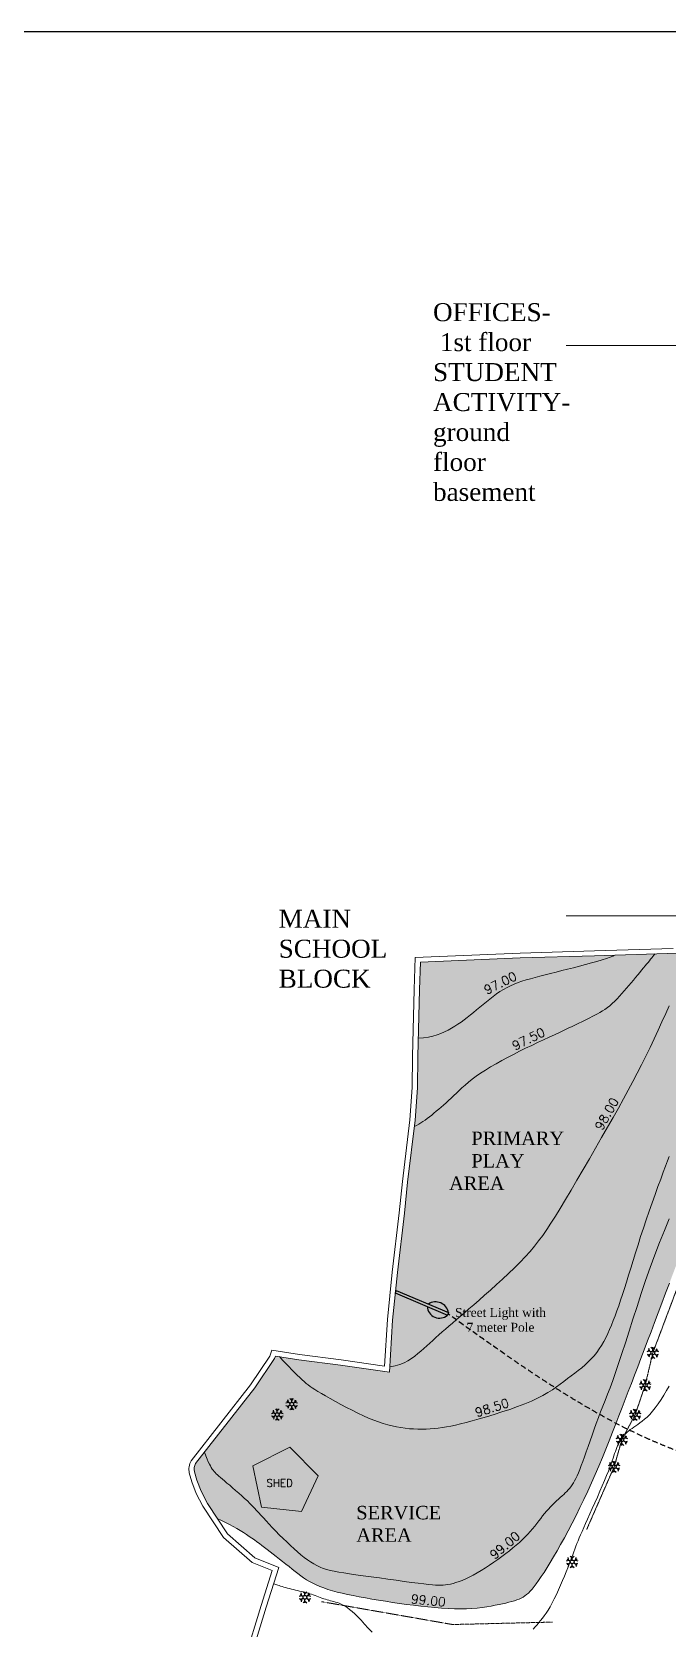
# Model space of a CAD drawing. Header units: inches. Extents: x 527934 to 2134587, y -408734 to 227304.
# Drawn here: x 638141 to 680596, y -208249 to -101610 of the extents above; entities that cross this region are included whole.
import ezdxf
from ezdxf.enums import TextEntityAlignment as Align

# ---------------------------------------------------------------- set-up
doc = ezdxf.new("R2010")
doc.units = ezdxf.units.IN
doc.header["$MEASUREMENT"] = 0
doc.linetypes.add('ACAD_ISO02W100', pattern=[15, 12, -3])
doc.linetypes.add('HIDDEN', pattern=[0.375, 0.25, -0.125])
for name, color, linetype, lineweight in [('1 FOR ELEC', 3, 'Continuous', 30), ('1 LIGHT N SWITCH', 3, 'Continuous', 25), ('5 DB BOXES', 3, 'Continuous', 25), ('boundary', 1, 'Continuous', 20), ('Cont_Annotation', 7, 'Continuous', 15), ('Contour', 3, 'Continuous', 5), ('Index_Contour', 1, 'Continuous', 20), ('K-ANO-Text', 250, 'Continuous', 15), ('Miscellaneous', 7, 'Continuous', 15), ('NEW BLOCKS', 12, 'Continuous', 30), ('partition wall', 5, 'Continuous', 20), ('Terrace', 30, 'ACAD_ISO02W100', 15)]:
    doc.layers.add(name, color=color, linetype=linetype, lineweight=lineweight)
doc.layers.add('Tree', color=3, linetype='Continuous')
doc.styles.add('1.5MM TEXT', font='calibri.ttf', dxfattribs={"height": 1.5})
doc.styles.add('romans', font='romans.shx')
doc.styles.add('Text', font='times.ttf', dxfattribs={"height": 175})

# ---------------------------------------------------------------- blocks, each defined once
blk = doc.blocks.new('Tree')
for p, q in [((-0.77, 0.16), (-0.43, 0.25)), ((-0.65, 0.38), (-0.22, 0.12)), ((-0.43, 0.25), (-0.52, 0.59)), ((-0.25, 0.75), (0, 0.5)), ((0, 0.25), (0, 0.75)), ((0, 0.5), (0.25, 0.75)), ((0.65, 0.38), (0.22, 0.12)), ((0.43, 0.25), (0.52, 0.59)), ((0.43, 0.25), (0.77, 0.16)), ((-0.77, -0.16), (-0.43, -0.25)), ((-0.22, -0.13), (-0.65, -0.38)), ((-0.43, -0.25), (-0.52, -0.59)), ((-0.25, -0.75), (0, -0.5)), ((0, -0.75), (0, -0.25)), ((0, -0.5), (0.25, -0.75)), ((0.22, -0.13), (0.65, -0.38)), ((0.43, -0.25), (0.77, -0.16)), ((0.43, -0.25), (0.52, -0.59))]:
    blk.add_line(p, q)
blk.add_circle((0, 0), 0.25)
blk = doc.blocks.new('street light 1')
at = {"color": 2, "lineweight": 30}
for p, q in [((124236.1, 259589.5), (124236.1, 259787.9)), ((124236.1, 259787.9), (124245.8, 259787.9)), ((124245.8, 259589.5), (124245.8, 259787.9)), ((124236.1, 259589.5), (124245.8, 259589.5))]:
    blk.add_line(p, q, dxfattribs=at)
blk.add_lwpolyline([(124245.8, 259711.8, 0.625753), (124245.8, 259787.9, 2.599946)], format="xyb", dxfattribs=at)
blk.add_arc((124261.4, 259749.8), 45.6, 123.5382, 236.4618, dxfattribs=at)

msp = doc.modelspace()

# ---------------------------------------------------------------- hatches: boundary and pattern name
at = {"layer": 'Tree', "ltscale": 0.5}
h = msp.add_hatch(dxfattribs=at)
h.set_pattern_fill('GRASS', color=256, scale=800, style=0)
h.set_pattern_definition([(90, (727800.17, -145638.66), (-565.6854, 565.6854), [150, -981.371]), (45, (727800.2, -145638.7), (-565.6854, 565.6854), [150, -650]), (135, (727800.2, -145638.7), (-565.6854, -565.6854), [150, -650])])
h.paths.add_polyline_path([(718395.2, -146742.3), (705968.7, -141147.1), (689043, -133735.3), (686589, -138160.7), (685494.3, -141047.4), (684669.8, -143103), (682947.2, -151200.9), (681842.7, -157845.8), (681224.5, -163121.4), (675694, -163294.3), (670735.6, -163442.3), (664063.2, -163717.7), (664011.8, -165547.9), (663897.9, -170016.6), (663877.8, -172112), (663707.3, -174273.9), (663216.7, -178412.3), (662999.8, -180487.9), (662539.8, -184450.7), (662211.8, -187619), (662003.5, -191088.4), (658727, -190623.3), (655946.1, -190266), (654389.1, -190018.5), (654330.2, -190180.2), (653012.5, -192144.1), (649060, -197199.3, 0.1657104), (648984.1, -197743.1), (649148.1, -198307.3), (649430.6, -199050.5), (649857, -199864), (650511.5, -200863.9), (650793, -200996), (651065, -201130.8), (651326.7, -201267.2), (651577.5, -201404.1), (651816.7, -201540.4), (652043.7, -201675.1), (652358.1, -201868.9), (652732.8, -202116.8), (653065.6, -202352.3), (653317.9, -202540.9), (653484, -202667.4), (653656.1, -202799.9), (653837.4, -202940.3), (654030.3, -203089.8), (654233.1, -203247), (654443, -203409.9), (654657.4, -203576.5), (654873.5, -203744.8), (655088.6, -203912.7), (655299.9, -204078.3), (655504.8, -204239.6), (655701.5, -204394.8), (655892.3, -204543.7), (656080.8, -204686.3), (656270.2, -204822.4), (656464, -204952.2), (656665.6, -205075.6), (656878.2, -205192.7), (657105.5, -205303.3), (657350.1, -205407.7), (657613, -205506.4), (657894.4, -205600.1), (658194.6, -205689.5), (658513.8, -205775.3), (658852.5, -205858.3), (659210.9, -205939.1), (659589.2, -206018.5), (659987.4, -206096.9), (660403.4, -206174.3), (660835, -206250.4), (661279.7, -206324.9), (661735.1, -206397.5), (662199, -206468), (662668.8, -206536), (663142.2, -206601.2), (663616.9, -206663.3), (664090.1, -206721.1), (664559.2, -206773.3), (665021.6, -206818.5), (665474.5, -206855.4), (665915.3, -206882.8), (666341.4, -206899.3), (666750, -206903.7), (667139, -206895.1), (667508.2, -206874.9), (667857.7, -206844.8), (668187.9, -206806.8), (668498.8, -206762.7), (668790.9, -206714.3), (669064.2, -206663.5), (669319.1, -206612.1), (669556, -206561.6), (669775.6, -206511.5), (669979, -206461.2), (670167.3, -206409.8), (670341.4, -206356.7), (670502.4, -206301.1), (670651.2, -206242.1), (670789, -206179.2), (670917, -206111), (671038.1, -206034.8), (671155.4, -205947.2), (671272.1, -205844.9), (671391.3, -205724.8), (671516.2, -205583.6), (671649.9, -205417.9), (671795.7, -205224.4), (671955.9, -205000.7), (672130.3, -204746.4), (672318.2, -204462.3), (672518.6, -204148.7), (672730.6, -203806.2), (672953.4, -203435.4), (673186, -203036.7), (673427.7, -202610.8), (673677.4, -202158.4), (673933.3, -201682.2), (674193.5, -201185.1), (674456.2, -200670), (674719.3, -200139.7), (674981.1, -199597.3), (675239.6, -199045.7), (675492.9, -198487.7), (675739.5, -197926), (675979.6, -197362.2), (676213.7, -196797.6), (676442.3, -196233.4), (676666.2, -195670.9), (676885.7, -195111.3), (677101.6, -194556.1), (677314.2, -194006.3), (677524.4, -193462.6), (677733, -192922.9), (677941, -192384), (678149.5, -191843.1), (678359.4, -191297.2), (678571.7, -190743.5), (678787.4, -190178.8), (679007.6, -189600.4), (679233.1, -189005.9), (679463.8, -188395.8), (679699.6, -187771.1), (679940.3, -187132.9), (680185.6, -186482.3), (680435.5, -185820.3), (680689.7, -185148.2), (680948, -184466.8), (681210.1, -183777.9), (681475.3, -183085.3), (681742.7, -182393.3), (682011.5, -181706.1), (682280.8, -181028.3), (682549.8, -180363.9), (682817.7, -179717.5), (683083.5, -179093.3), (683346.4, -178494.7), (683605.8, -177920.8), (683860.9, -177369.9), (684111, -176840.3), (684355.5, -176330.1), (684593.7, -175837.5), (684824.8, -175360.9), (685048.2, -174898.3), (685263.2, -174448.6), (685469.7, -174012.6), (685667.4, -173591.6), (685856.2, -173186.8), (686035.9, -172799.8), (686206.4, -172431.7), (686367.5, -172083.9), (686519, -171757.7), (686661.1, -171453.6), (686794.7, -171168.1), (686921.3, -170896.8), (687042.2, -170635.3), (687158.7, -170379.4), (687272.1, -170124.5), (687383.9, -169866.4), (687495.2, -169600.6), (687607.6, -169323), (687722.4, -169030.3), (687841.1, -168719.2), (687965.2, -168386.8), (688096.2, -168029.9), (688235.6, -167645.3), (688384.7, -167229.9), (688545.2, -166780.5), (688717.7, -166296.4), (688899.3, -165785.6), (689086.6, -165258.4), (689275.9, -164725.3), (689463.7, -164196.6), (689646.4, -163682.7), (689820.4, -163193.9), (689982.1, -162740.6), (690129, -162330.1), (690263.4, -161956.9), (690388.5, -161612.5), (690507.5, -161288.4), (690623.8, -160976), (690740.6, -160666.8), (690861.1, -160352.2), (690988.7, -160023.8), (691125.6, -159675.5), (691270.6, -159311.3), (691421.1, -158937.5), (691575, -158560.6), (691729.7, -158187.1), (691883.1, -157823.4), (692032.6, -157475.8), (692176.1, -157151), (692311.7, -156853.2), (692440.9, -156578.7), (692565.4, -156321.7), (692687.2, -156076.4), (692808.2, -155836.8), (692930.3, -155597.3), (693055.5, -155352), (693185.7, -155095), (693322.1, -154822.7), (693462.9, -154539.8), (693605.7, -154253), (693748.2, -153969.2), (693887.8, -153695.2), (694022.1, -153437.8), (694148.8, -153203.7), (694325.3, -152894.7), (694349.6, -152860.3), (692460.2, -152010), (693033.6, -150691.6), (695967.6, -151998.4), (712646.9, -159508.5)])

# ---------------------------------------------------------------- linework, layer by layer
at = {"layer": '1 FOR ELEC', "color": 2, "linetype": 'HIDDEN', "lineweight": 30, "ltscale": 1500}
msp.add_spline([(731984.5, -204119.9), (718847.5, -194388.5), (688445, -197917.5), (665908.3, -187204.4)], degree=3, dxfattribs=at)
at = {"layer": '1 LIGHT N SWITCH', "ltscale": 400}
msp.add_lwpolyline([(621260, -303488), (845108.5, -303488), (845108.5, -101610.5), (621260, -101610.5)], close=True, dxfattribs=at)
at = {"layer": 'boundary', "ltscale": 0.25}
msp.add_lwpolyline([(680929.9, -162800.5), (675683.9, -162964.5), (670723.9, -163112.5), (663721.9, -163401.5), (663661.9, -165538.5), (663547.9, -170010.5), (663527.9, -172096.5), (663358.9, -174239.5), (662868.9, -178373.5), (662651.9, -180449.5), (662191.9, -184412.5), (661862.9, -187590.5), (661676.9, -190688.5), (658773.9, -190276.5), (655995.9, -189919.5), (654158.9, -189627.5), (654015.9, -190020.5), (652728.9, -191938.5), (648764.9, -197008.5, 0.17751781), (648643.9, -197826.5), (648815.9, -198418.5), (649110.9, -199194.5), (649554.9, -200041.5), (650922.9, -202131.5), (652835.9, -203798.5), (654179.9, -204349.5), (653435.9, -206681.5), (650179.9, -217351.5)], format="xyb", dxfattribs=at)
at = {"layer": 'Contour'}
for points in [[(679730.6, -163168.2), (679658.2, -163257), (679585.1, -163346), (679510.1, -163436.9), (679432, -163531.1), (679349.5, -163630.4), (679261.4, -163736.4), (679166.6, -163850.6), (679063.7, -163974.6), (678951.9, -164109.6), (678831.7, -164254.9), (678704.1, -164409.2), (678570, -164571.3), (678430.2, -164740), (678285.6, -164914.1), (678137.2, -165092.4), (677985.8, -165273.6), (677832.2, -165456.4), (677676.8, -165639), (677519.5, -165819.6), (677360.6, -165996.2), (677200.3, -166167.1), (677038.6, -166330.2), (676875.8, -166483.7), (676711.9, -166625.7), (676547.1, -166754.9), (676381.4, -166872.5), (676214.8, -166980.3), (676047.3, -167080.1), (675878.9, -167173.7), (675709.6, -167262.8), (675539.4, -167349.2), (675368.4, -167434.7), (675195.8, -167521), (675018.7, -167609.6), (674833.5, -167701.9), (674636.5, -167799.3), (674424, -167903.1), (674192.6, -168014.9), (673938.4, -168135.8), (673658, -168267.4), (673348.9, -168410.7), (673014, -168565.1), (672657.1, -168729.6), (672282.4, -168903.3), (671893.8, -169085.3), (671495.4, -169274.6), (671091.1, -169470.2), (670685.1, -169671.3), (670281.3, -169876.8), (669882.8, -170085.5), (669493.1, -170296.4), (669115.3, -170508.2), (668752.8, -170719.8), (668408.6, -170930), (668086.1, -171137.7), (667788.5, -171341.6), (667517.9, -171540.8), (667272, -171735.1), (667047.4, -171924.4), (666840.5, -172108.7), (666648, -172288.1), (666466.3, -172462.5), (666292, -172631.8), (666121.7, -172796.1), (665952.5, -172955.3), (665784.3, -173109.5), (665617.5, -173258.5), (665452.6, -173402.4), (665290, -173541.2), (665130.1, -173674.9), (664973.5, -173803.4), (664820.5, -173926.7), (664671.4, -174044.8), (664525.4, -174157.2), (664381.5, -174263.6), (664238.7, -174363.4), (664095.9, -174456.3), (663952.3, -174541.7), (663806.7, -174619.2), (663658.1, -174688.5)], [(663928.7, -168805.2), (664277.8, -168772.4), (664600.4, -168722), (664899.6, -168655.6), (665178.2, -168574.7), (665439, -168480.7), (665684.9, -168375), (665918.7, -168259.1), (666143.4, -168134.4), (666361.5, -168002.3), (666574.6, -167863.2), (666783.9, -167717.5), (666990.8, -167565.4), (667196.4, -167407.3), (667402.2, -167243.5), (667609.3, -167074.3), (667819.1, -166900.1), (668032.6, -166721.5), (668249.8, -166540.6), (668470.3, -166359.8), (668693.8, -166181.5), (668920.2, -166008.1), (669149, -165842.1), (669379.9, -165685.8), (669612.7, -165541.7), (669847.6, -165411.5), (670086.2, -165293.8), (670330.9, -165186.7), (670583.8, -165088.1), (670847.1, -164996), (671123.1, -164908.4), (671414.1, -164823.2), (671722.1, -164738.5), (672048.8, -164652.5), (672392.6, -164564.7), (672751.3, -164474.9), (673122.7, -164382.9), (673504.5, -164288.4), (673894.7, -164191.2), (674290.9, -164091.2), (674691, -163988), (675091.2, -163882), (675482.2, -163775.1), (675853.1, -163669.7), (676193, -163568.4), (676491, -163473.6), (676736.3, -163387.8), (676917.9, -163313.3), (677025.1, -163252.7)], [(680661, -176700.4), (680556.7, -176984), (680427.4, -177333.2), (680275.8, -177741.9), (680106.3, -178200.9), (679923, -178700.8), (679730.3, -179232.3), (679532.3, -179786.1), (679333.3, -180353), (679137.6, -180923.6), (678948.6, -181489.8), (678766.9, -182047.9), (678592.3, -182595.3), (678424.7, -183129.4), (678263.7, -183647.5), (678109.2, -184147.2), (677961.1, -184625.8), (677819.1, -185080.7), (677682.9, -185510), (677551.7, -185915.2), (677424.6, -186298), (677300.6, -186660.7), (677179, -187005.2), (677058.6, -187333.5), (676938.7, -187647.7), (676818.3, -187949.8), (676696.4, -188241.5), (676571.5, -188523.1), (676441.8, -188794.6), (676305.9, -189056), (676161.9, -189307.3), (676008.4, -189548.5), (675843.7, -189779.6), (675666.1, -190000.6), (675474.6, -190211.8), (675270.5, -190414.3), (675055.7, -190609.7), (674832.2, -190799.4), (674601.8, -190984.8), (674366.6, -191167.5), (674128.3, -191348.9), (673888.9, -191530.4), (673649.1, -191713.3), (673403.9, -191897.6), (673147.5, -192083.2), (672873.5, -192269.8), (672576.1, -192457.2), (672249, -192645.4), (671886.2, -192834), (671481.5, -193022.9), (671031.9, -193211.5), (670546.2, -193398.1), (670036.1, -193580.2), (669513.4, -193755.9), (668989.9, -193922.7), (668477.3, -194078.5), (667987.5, -194221.1), (667532.1, -194348.2), (667120, -194458.3), (666747.8, -194552.2), (666409.2, -194631.4), (666097.8, -194697.2), (665807.3, -194751.2), (665531.4, -194794.9), (665263.8, -194829.6), (664998, -194856.8), (664728.9, -194877.7), (664455.8, -194892), (664179.2, -194898.9), (663899.6, -194897.9), (663617.5, -194888.3), (663333.3, -194869.4), (663047.5, -194840.5), (662760.6, -194801.1), (662472.7, -194750.4), (662182, -194687.6), (661886.3, -194611.6), (661583.6, -194521.6), (661271.7, -194416.6), (660948.4, -194295.6), (660611.5, -194157.8), (660259, -194002.1), (659890.3, -193828.7), (659511.5, -193641.6), (659130.3, -193446.2), (658754.4, -193247.4), (658391.6, -193050.5), (658049.6, -192860.7), (657736.1, -192683.1), (657458.8, -192522.9), (657223, -192383.5), (657023.5, -192261.4), (656852.9, -192151.6), (656703.8, -192048.7), (656568.4, -191947.7), (656439.4, -191843.4), (656309.2, -191730.5), (656170.2, -191604), (656016.7, -191459.7), (655848.9, -191298.2), (655669, -191121.2), (655479, -190930.4), (655281.1, -190727.3), (655077.3, -190513.7), (654869.6, -190291.2), (654660.1, -190061.6)], [(649649.4, -196445.5), (649745.8, -196691.2), (649832.3, -196901.4), (649910.4, -197080.3), (649981.8, -197231.9), (650048.2, -197360.6), (650111.2, -197470.5), (650172.4, -197565.6), (650233.5, -197650.3), (650296.4, -197728.4), (650363.3, -197803.3), (650436.8, -197878.1), (650519.5, -197956), (650613.9, -198039.9), (650722.6, -198133.2), (650848.1, -198238.8), (650992.9, -198359.9), (651158.4, -198498.6), (651340.9, -198652.3), (651535.5, -198817.7), (651737.3, -198991.2), (651941.5, -199169.2), (652143.1, -199348.3), (652337.3, -199524.9), (652519.1, -199695.5), (652685.4, -199857.8), (652839.2, -200014.1), (652985.4, -200168.1), (653128.6, -200323.2), (653273.7, -200483.1), (653425.4, -200651.3), (653588.6, -200831.4), (653767.9, -201026.8), (653966.7, -201239.9), (654182.8, -201467.6), (654412.4, -201705.4), (654651.8, -201949), (654897.3, -202194), (655145.1, -202435.9), (655391.6, -202670.3), (655633.1, -202892.9), (655866.6, -203100), (656092.8, -203291), (656312.9, -203466.3), (656528.5, -203625.8), (656741, -203770), (656951.6, -203899.1), (657161.9, -204013.1), (657373.2, -204112.4), (657587.9, -204197.6), (657812.1, -204271.1), (658053, -204335.5), (658317.6, -204393.8), (658613.2, -204448.7), (658946.7, -204502.9), (659325.3, -204559.2), (659756.2, -204620.5), (660242.5, -204688.7), (660771.7, -204762.2), (661327.3, -204838.8), (661892.8, -204916.2), (662451.7, -204992), (662987.7, -205064), (663484.1, -205129.8), (663924.5, -205187.2), (664297, -205234.2), (664607.2, -205270.9), (664865.5, -205297.7), (665082.1, -205315), (665267.2, -205323.4), (665431.1, -205323.1), (665584.1, -205314.7), (665736.3, -205298.7), (665896.5, -205275), (666066.7, -205242.7), (666247.6, -205200.2), (666439.8, -205146.1), (666643.7, -205079), (666859.9, -204997.4), (667089.1, -204899.8), (667331.7, -204784.9), (667587.7, -204651.9), (667854.7, -204502.5), (668129.4, -204339.4), (668408.8, -204165.2), (668689.8, -203982.3), (668969.2, -203793.3), (669243.9, -203600.8), (669510.8, -203407.3), (669767.3, -203215), (670012.6, -203024.1), (670246.7, -202834.8), (670469.2, -202646.9), (670680, -202460.5), (670878.9, -202275.5), (671065.6, -202091.9), (671240, -201909.6), (671402.3, -201728.7), (671553.9, -201549.7), (671697, -201372.8), (671833.5, -201198.7), (671965.4, -201027.7), (672094.7, -200860.3), (672223.2, -200697), (672353.1, -200538.3), (672485.8, -200384.5), (672620.5, -200235.8), (672756.1, -200092.7), (672891.4, -199955.2), (673025.2, -199823.6), (673156.2, -199698.2), (673283.4, -199579.1), (673405.3, -199466.6), (673521.2, -199360.5), (673631.3, -199259), (673736, -199160), (673835.8, -199061.2), (673931.3, -198960.5), (674022.8, -198855.7), (674110.9, -198744.5), (674196.1, -198624.7), (674279, -198494.2), (674360.8, -198350.4), (674442.8, -198190.6), (674526.5, -198012.2), (674613, -197812.6), (674703.8, -197589.2), (674800.3, -197339.4), (674903.6, -197060.6), (675014.9, -196751.4), (675133.6, -196415.6), (675258.9, -196058.6), (675389.7, -195685.3), (675525.3, -195301.1), (675664.7, -194911), (675807.1, -194520.3), (675951.6, -194134), (676097.7, -193754.8), (676246.7, -193375.2), (676400.3, -192985.1), (676560.4, -192574.3), (676728.7, -192132.7), (676906.8, -191650.3), (677096.6, -191116.9), (677299.7, -190522.5), (677517.5, -189860.3), (677749.8, -189137.5), (677995.7, -188364.7), (678254.6, -187552.3), (678525.7, -186710.9), (678808.4, -185851.1), (679101.9, -184983.5), (679405.4, -184118.5), (679717.9, -183266.1), (680035.7, -182434), (680355.1, -181629.3), (680672.2, -180858.9)], [(650511.5, -200863.9), (650793, -200996), (651065, -201130.8), (651326.7, -201267.2), (651577.5, -201404.1), (651816.7, -201540.4), (652043.7, -201675.1), (652257.7, -201807.1), (652458.3, -201935.2), (652645.2, -202058.8), (652821.3, -202179.4), (652989.9, -202298.7), (653154.3, -202418.6), (653317.9, -202540.9), (653484, -202667.4), (653656.1, -202799.9), (653837.4, -202940.3), (654030.3, -203089.8), (654233.1, -203247), (654443, -203409.9), (654657.4, -203576.5), (654873.5, -203744.8), (655088.6, -203912.7), (655299.9, -204078.3), (655504.8, -204239.6), (655701.5, -204394.8), (655892.3, -204543.7), (656080.8, -204686.3), (656270.2, -204822.4), (656464, -204952.2), (656665.6, -205075.6), (656878.2, -205192.7), (657105.5, -205303.3), (657350.1, -205407.7), (657613, -205506.4), (657894.4, -205600.1), (658194.6, -205689.5), (658513.8, -205775.3), (658852.5, -205858.3), (659210.9, -205939.1), (659589.2, -206018.5), (659987.4, -206096.9), (660403.4, -206174.3), (660835, -206250.4), (661279.7, -206324.9), (661735.1, -206397.5), (662199, -206468), (662668.8, -206536), (663142.2, -206601.2), (663616.9, -206663.3), (664090.1, -206721.1), (664559.2, -206773.3), (665021.6, -206818.5), (665474.5, -206855.4), (665915.3, -206882.8), (666341.4, -206899.3), (666750, -206903.7), (667139, -206895.1), (667508.2, -206874.9), (667857.7, -206844.8), (668187.9, -206806.8), (668498.8, -206762.7), (668790.9, -206714.3), (669064.2, -206663.5), (669319.1, -206612.1), (669556, -206561.6), (669775.6, -206511.5), (669979, -206461.2), (670167.3, -206409.8), (670341.4, -206356.7), (670502.4, -206301.1), (670651.2, -206242.1), (670789, -206179.2), (670917, -206111), (671038.1, -206034.8), (671155.4, -205947.2), (671272.1, -205844.9), (671391.3, -205724.8), (671516.2, -205583.6), (671649.9, -205417.9), (671795.7, -205224.4), (671955.9, -205000.7), (672130.3, -204746.4), (672318.2, -204462.3), (672518.6, -204148.7), (672730.6, -203806.2), (672953.4, -203435.4), (673186, -203036.7), (673427.7, -202610.8), (673677.4, -202158.4), (673933.3, -201682.2), (674193.5, -201185.1), (674456.2, -200670), (674719.3, -200139.7), (674981.1, -199597.3), (675239.6, -199045.7), (675492.9, -198487.7), (675739.5, -197926), (675979.6, -197362.2), (676213.7, -196797.6), (676442.3, -196233.4), (676666.2, -195670.9), (676885.7, -195111.3), (677101.6, -194556.1), (677314.2, -194006.3), (677524.4, -193462.6), (677733, -192922.9), (677941, -192384), (678149.5, -191843.1), (678359.4, -191297.2), (678571.7, -190743.5), (678787.4, -190178.8), (679007.6, -189600.4), (679233.1, -189005.9), (679463.8, -188395.8), (679699.6, -187771.1), (679940.3, -187132.9), (680185.6, -186482.3), (680435.5, -185820.3), (680689.7, -185148.2)]]:
    msp.add_lwpolyline(points, dxfattribs=at)
at = {"layer": 'Index_Contour', "color": 1}
for points in [[(662025, -190731.2), (662379.3, -190671.8), (662695.5, -190584.2), (662979, -190472.3), (663235.1, -190340.1), (663469.1, -190191.6), (663686.5, -190030.5), (663892.5, -189860.8), (664092.4, -189686.4), (664291, -189510.4), (664489.9, -189333.3), (664690.1, -189154.5), (664892.6, -188973.6), (665098.4, -188790.1), (665308.4, -188603.6), (665523.7, -188413.7), (665745.2, -188219.9), (665974.1, -188021.4), (666212.7, -187816), (666463.2, -187601), (666728.1, -187373.7), (667009.7, -187131.6), (667310.5, -186872), (667632.7, -186592.3), (667978.9, -186289.8), (668349.7, -185963.1), (668739.5, -185616.1), (669140.9, -185253.7), (669546.5, -184880.9), (669949.1, -184502.8), (670341.1, -184124.4), (670715.4, -183750.6), (671064.6, -183386.6), (671383.9, -183034.7), (671678.9, -182687.8), (671957.7, -182335.9), (672228.5, -181969.3), (672499.5, -181578.2), (672778.9, -181152.8), (673074.7, -180683.2), (673395.2, -180159.7), (673746.1, -179576.1), (674123, -178941), (674519.2, -178266.8), (674928, -177565.6), (675342.6, -176849.9), (675756.3, -176131.9), (676162.3, -175423.8), (676553.8, -174738), (676925.6, -174083.8), (677278.3, -173458.6), (677614.2, -172856.6), (677935.3, -172272.2), (678243.8, -171699.9), (678541.9, -171133.9), (678831.7, -170568.6), (679115.4, -169998.4), (679394.5, -169419.8), (679667.9, -168838.2), (679934.1, -168261.3), (680191.2, -167696.6), (680437.6, -167151.8), (680671.7, -166634.3)], [(680663.6, -192026.5), (680497.9, -192321.8), (680319, -192621.3), (680131.2, -192917.3), (679938.7, -193202.2), (679745.5, -193468.2), (679555.8, -193707.9), (679373.1, -193915.4), (679198, -194093), (679030.7, -194244.8), (678871.1, -194375), (678719.3, -194487.9), (678575.3, -194587.5), (678439.2, -194678.2), (678310.9, -194764), (678190.6, -194848.5), (678077.8, -194933), (677972.2, -195017.9), (677873.5, -195103.9), (677781.3, -195191.5), (677695.3, -195281.4), (677615.1, -195374), (677540.3, -195470), (677470.7, -195569.8), (677405.6, -195673.7), (677344.5, -195782), (677286.9, -195894.7), (677232.3, -196012.1), (677180.1, -196134.3), (677129.8, -196261.6), (677080.9, -196394.1), (677032.4, -196532.7), (676982.1, -196680.7), (676927.4, -196842.3), (676865.6, -197021.5), (676794.1, -197222.5), (676710.2, -197449.2), (676611.4, -197705.8), (676495, -197996.3), (676359.6, -198322.6), (676208.5, -198677.8), (676046.2, -199052.7), (675877.1, -199438.1), (675705.9, -199825), (675537, -200204.1), (675374.9, -200566.3), (675224.1, -200902.5), (675088.1, -201205.8), (674966.2, -201478.4), (674856.9, -201724.7), (674758.3, -201949.4), (674669, -202156.9), (674587.2, -202351.8), (674511.2, -202538.4), (674439.4, -202721.4), (674370.1, -202904.9), (674301.4, -203091.9), (674231.6, -203284.9), (674158.6, -203486.7), (674080.8, -203699.7), (673996.2, -203926.8), (673902.9, -204170.5), (673799.1, -204433.3), (673683.6, -204716.5), (673558, -205015.1), (673424.7, -205322.4), (673285.8, -205631.9), (673143.8, -205937.2), (673000.8, -206231.6), (672859.2, -206508.7), (672721.2, -206762), (672588.6, -206986.6), (672460.8, -207185.7), (672336.5, -207363.8), (672214.5, -207525.9), (672093.7, -207676.6), (671972.8, -207820.7), (671850.6, -207963), (671726, -208108.2), (671598.1, -208259.9)], [(660846.3, -208466.3), (660587, -208188.4), (660340.8, -207919), (660109.2, -207666.3), (659893.8, -207438.6), (659695.5, -207242.2), (659513, -207075.9), (659344.7, -206936.3), (659188.6, -206820.5), (659043.1, -206725.2), (658906.2, -206647.3), (658776.3, -206583.4), (658651.5, -206530.6), (658530.3, -206485.9), (658411.8, -206447.4), (658295.5, -206413.7), (658180.9, -206383.3), (658067.4, -206354.5), (657954.4, -206325.9), (657841.4, -206295.9), (657727.8, -206263), (657613.1, -206226.1), (657497.6, -206185.9), (657381.6, -206143.2), (657265.3, -206099.1), (657149, -206054.6), (657033, -206010.8), (656917.7, -205968.6), (656803.3, -205929.1), (656689.9, -205892.9), (656576.9, -205859.8), (656463.7, -205828.9), (656349.4, -205799.5), (656233.2, -205771.1), (656114.4, -205742.7), (655992.3, -205713.9), (655866.1, -205683.8), (655735.5, -205651.9), (655601.8, -205618.5), (655466.9, -205584), (655332.6, -205548.8), (655200.7, -205513.3), (655073.1, -205478), (654951.6, -205443.3), (654838, -205409.5), (654733.9, -205377.2), (654639.5, -205346.5), (654554.6, -205317.8), (654479.3, -205291.3), (654413.4, -205267.3), (654356.9, -205246), (654309.7, -205227.9), (654271.8, -205213)]]:
    msp.add_lwpolyline(points, dxfattribs=at)
at = {"layer": 'Miscellaneous', "ltscale": 0.25}
for p, q in [((655346.9, -196114.5), (652881.9, -197356.5)), ((657249.9, -198012.5), (655346.9, -196114.5)), ((652881.9, -197356.5), (653450.9, -200113.5)), ((656121.9, -200407.5), (657249.9, -198012.5)), ((653450.9, -200113.5), (656121.9, -200407.5))]:
    msp.add_line(p, q, dxfattribs=at)
for points in [[(701398.1, -122542.3), (673806.1, -122542.3)], [(701398.1, -160626.1), (673806.1, -160626.1)]]:
    msp.add_lwpolyline(points, dxfattribs=at)
at = {"layer": 'partition wall', "ltscale": 0.25}
for points in [[(650179.9, -217351.5), (653435.9, -206681.5), (654179.9, -204349.5), (652835.9, -203798.5), (650922.9, -202131.5), (649554.9, -200041.5), (649110.9, -199194.5), (648815.9, -198418.5), (648643.9, -197826.5, -0.17751781), (648764.9, -197008.5), (652728.9, -191938.5), (654015.9, -190020.5), (654158.9, -189627.5), (655995.9, -189919.5), (658773.9, -190276.5), (661676.9, -190688.5), (661862.9, -187590.5), (662191.9, -184412.5), (662651.9, -180449.5), (662868.9, -178373.5), (663358.9, -174239.5), (663527.9, -172096.5), (663547.9, -170010.5), (663661.9, -165538.5), (663721.9, -163401.5), (670723.9, -163112.5), (675683.9, -162964.5), (680929.9, -162800.5)], [(650546.8, -217348.4), (653770, -206785.8), (654611.5, -204148.2), (653022.2, -203496.6), (651189.3, -201899.4), (649857, -199864), (649430.6, -199050.5), (649148.1, -198307.3), (648984.1, -197743.1, -0.1657104), (649060, -197199.3), (653012.5, -192144.1), (654330.2, -190180.2), (654389.1, -190018.5), (655946.1, -190266), (658727, -190623.3), (662003.5, -191088.4), (662211.8, -187619), (662539.8, -184450.7), (662999.8, -180487.9), (663216.7, -178412.3), (663707.3, -174273.9), (663877.8, -172112), (663897.9, -170016.6), (664011.8, -165547.9), (664063.2, -163717.7), (670735.6, -163442.3), (675694, -163294.3), (681224.5, -163121.4)]]:
    msp.add_lwpolyline(points, format="xyb", dxfattribs=at)
at = {"layer": 'Terrace', "ltscale": 0.25}
for points in [[(694446.6, -152637.5), (690780.9, -161126.5), (687694.9, -169827.5), (683433.9, -179561.5), (679579.9, -189806.5), (679068.9, -191971.5), (678401.9, -193932.5), (677510.9, -195613.5), (677000.9, -197407.5), (675168.5, -201596.1)], [(672888.6, -207785.1), (666210.9, -207946.5), (657465.9, -206418.5)]]:
    msp.add_lwpolyline(points, dxfattribs=at)

# ---------------------------------------------------------------- block references
at = {"layer": '1 FOR ELEC', "color": 2, "xscale": 19.16459998877674, "yscale": 19.16460000083316, "zscale": 19.16459999996005, "rotation": 246.9964304482264}
msp.add_blockref('street light 1', (-2986437.5, 3950116.6), dxfattribs=at)
at = {"layer": 'Tree', "xscale": 500, "yscale": 500, "zscale": 500, "rotation": 359.9999999999867}
for p in [(679579.9, -189806.5), (679068.9, -191971.5), (655481.9, -193231.5), (654511.9, -193930.5), (678401.9, -193932.5), (677510.9, -195613.5), (677000.9, -197407.5), (674196.9, -203767.5), (656359.9, -206127.5)]:
    msp.add_blockref('Tree', p, dxfattribs=at)

# ---------------------------------------------------------------- texts
at = {"layer": '5 DB BOXES', "ltscale": 100, "insert": (669413.6, -186813.2), "char_height": 593.297, "width": 12449.521, "attachment_point": 2, "style": 'Text'}
msp.add_mtext('{\\C2;Street Light with \\P7 meter Pole}', dxfattribs=at)
at = {"layer": 'Cont_Annotation', "ltscale": 0.25, "style": 'romans'}
for s, rotation, p in [('97.00', 26.485652, (669612.7, -165541.7, 97000)), ('97.50', 26.485652, (671495.4, -169274.6, 97500)), ('98.00', 60.696312, (676925.6, -174083.8, 98000)), ('98.50', 17.830722, (668989.9, -193922.7, 98500)), ('99.00', 40.233206, (670012.6, -203024.1, 99000)), ('99.00', 354.459006, (664552, -206818.3, 99500))]:
    msp.add_text(s, height=600, rotation=rotation, dxfattribs=at).set_placement(p, align=Align.BOTTOM_CENTER)
at = {"layer": 'K-ANO-Text', "ltscale": 0.5, "char_height": 900, "attachment_point": 1, "style": '1.5MM TEXT'}
for s, insert in [('\\pi1487;{\\fTimes New Roman|b0|i0|c0|p18;PRIMARY\\PPLAY AREA }', (665980.4, -175031.3)), ('\\pi1487;{\\fTimes New Roman|b0|i0|c0|p18;SERVICE \\PAREA}', (658300.7, -200023.9))]:
    msp.add_mtext_dynamic_manual_height_columns(s, width=7548.854, gutter_width=3500, heights=[0], dxfattribs=dict(at, insert=insert))
at = {"layer": 'Miscellaneous', "ltscale": 0.25, "style": 'romans'}
msp.add_text('SHED', height=500, dxfattribs=at).set_placement((654673.5, -198497.1), align=Align.MIDDLE)
at = {"layer": 'NEW BLOCKS', "ltscale": 0.5, "char_height": 1200, "attachment_point": 1, "style": '1.5MM TEXT'}
for s, insert in [('{\\fTimes New Roman|b0|i0|c0|p18;OFFICES-\\P 1st floor\\PSTUDENT ACTIVITY-\\Pground floor\\Pbasement}', (664909.7, -119720.6)), ('{\\fTimes New Roman|b0|i0|c0|p18;MAIN SCHOOL BLOCK}', (654607, -160222.5))]:
    msp.add_mtext_dynamic_manual_height_columns(s, width=7548.854, gutter_width=3500, heights=[0], dxfattribs=dict(at, insert=insert))

doc.saveas('drawing.dxf')
